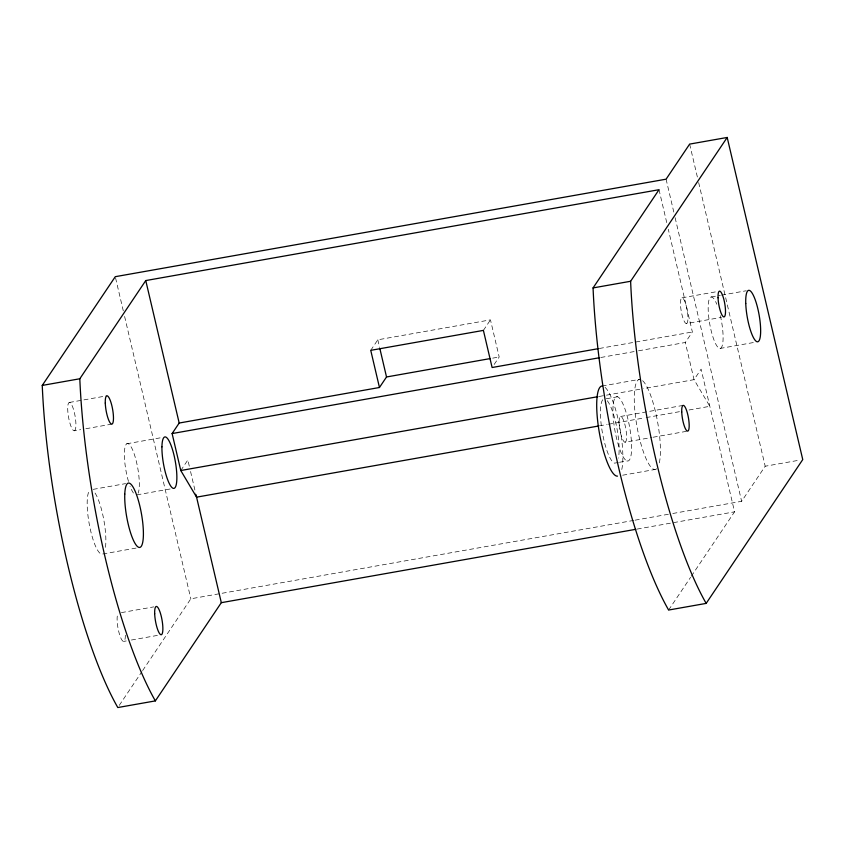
<?xml version="1.0" encoding="UTF-8"?>
<svg xmlns="http://www.w3.org/2000/svg" width="845" height="845" viewBox="0 0 845 845"><rect width="100%" height="100%" fill="white"/><g stroke="black" fill="none" stroke-linecap="round" stroke-linejoin="round"><path stroke-width="0.63" stroke-dasharray="4.22 3.17" d="M180.777 470.517L187.854 459.986L189.354 466.398M119.261 705.364L141.897 671.659M142.636 670.571L190.833 598.799L633.813 520.393M370.744 350.337L377.81 339.806L490.47 319.864L499.184 356.991L493.522 365.41M483.403 330.395L490.47 319.864M638.545 350.791L685.316 342.489L692.382 331.969L668.3 229.291M668.617 610.037L690.597 577.304M691.337 576.205L734.569 511.827L701.107 369.138L694.041 379.658L643.362 388.626M672.789 513.485L741.635 501.307L765.19 466.229L800.162 460.039M69.396 402.452L106.956 395.809M682.021 297.82L716.982 291.631M711.247 296.954L720.31 295.349M721.609 295.127L746.209 290.764M74.233 430.781A14.376 3.317 80 0 0 73.494 409.36A14.376 3.317 80 0 0 67.727 409.709A14.376 3.317 80 0 0 74.233 430.781L80.708 429.64M85.884 428.721L111.793 424.137M686.415 323.572A13.066 3.01 80 0 0 685.739 304.105A13.066 3.01 80 0 0 680.5 304.422A13.066 3.01 80 0 0 686.415 323.572L721.376 317.382M492.709 358.132L499.184 356.991M599.359 348.478L692.382 331.969M600.869 357.477L637.246 351.024M126.824 443.762L161.786 437.573M720.035 348.457L754.997 342.267M602.062 386.017L639.623 379.363A45.725 10.552 80 0 0 637.457 429.07A45.725 10.552 80 0 0 656.755 468.679M599.179 396.453L642.063 388.858M93.225 489.35L125.599 483.615M606.266 398.766L617.537 396.77M136.879 494.864L170.553 488.906M620.663 416.458L683.256 405.378M599.38 425.859L607.175 424.475M608.474 424.253L644.851 417.81M646.15 417.578L679.94 411.599M689.034 409.994L709.821 406.308L694.041 379.658L685.316 342.489M625.057 442.199A13.066 3.01 80 0 0 624.381 422.732A13.066 3.01 80 0 0 619.142 423.049A13.066 3.01 80 0 0 625.057 442.199L651.886 437.457M653.164 437.224L686.372 431.351M618.276 462.49L614.526 463.155A32.659 7.531 80 0 1 602.4 432.693A32.659 7.531 80 0 1 603.098 399.41M619.533 462.268L627.043 460.947A32.659 7.531 80 0 0 626.884 415.064A32.659 7.531 80 0 0 612.942 410.564A32.659 7.531 80 0 0 627.043 460.947M136.066 548.088L102.393 554.045A32.659 7.531 80 0 1 90.077 528.241A32.659 7.531 80 0 1 88.957 491.452M622.659 475.217L655.033 469.482M635.113 520.161L671.49 513.718M121.384 612.614L153.769 606.879M637.119 529.076L734.569 511.827M123.634 641.397L126.222 640.943M131.398 640.024L158.596 635.208M689.647 144.104L697.474 177.471M698.667 182.604L765.19 466.229M666.082 179.182L673.909 212.549M675.113 217.683L741.635 501.307M659.015 189.702L667.106 224.189M377.81 339.806L379.606 347.496M190.558 471.521L195.66 493.311M115.575 277.973L123.402 311.33M124.606 316.463L190.833 598.799M642.622 380.715A45.725 10.552 80 0 1 656.808 417.831A45.725 10.552 80 0 1 659.29 463.092M607.27 400.752A32.659 7.531 80 0 1 616.744 427.359A32.659 7.531 80 0 1 618.445 458.106M133.436 493.036A26.132 6.031 80 0 1 130.035 486.15M128.482 481.439A26.132 6.031 80 0 1 125.292 446.181A26.132 6.031 80 0 1 135.675 458.803A26.132 6.031 80 0 1 138.147 493.174M605.062 387.359A45.725 10.552 80 0 1 619.829 427.412A45.725 10.552 80 0 1 620.938 472.429M95.062 493.047A32.659 7.531 80 0 1 105.245 548.68M720.352 315.692A26.132 6.031 80 0 1 719.486 348.393A26.132 6.031 80 0 1 708.3 312.154A26.132 6.031 80 0 1 716.813 304.242M125.335 635.197A14.376 3.317 80 0 1 119.874 635.524A14.376 3.317 80 0 1 118.015 613.607"/><path stroke-width="1.27" d="M42.25 385.426L115.279 276.685L666.082 179.182L689.647 144.104L727.196 137.46L802.75 459.574L706.166 603.393L668.617 610.037A246.286 56.816 80 0 1 593.063 287.923L659.015 189.702L145.762 280.561L79.81 378.771L42.25 385.426A246.286 56.816 80 0 0 117.804 707.54L155.353 700.896L221.316 602.675L635.82 529.308M598.08 426.091L196.568 497.156L180.777 470.517L172.116 433.559L179.182 423.039L379.458 387.496L386.524 376.976L490.111 358.597M593.063 287.923L630.613 281.269L727.196 137.46M598.059 348.71L492.107 367.512L483.403 330.395L370.744 350.337L379.458 387.496M172.116 433.559L599.57 357.71M180.777 470.517L597.88 396.685M379.912 348.784L386.524 376.976M145.762 280.561L179.182 423.039M195.966 494.6L221.316 602.675M617.484 476.136A45.725 10.552 80 0 1 599.189 431.784A45.725 10.552 80 0 1 602.062 386.017M155.353 700.896A246.286 56.816 80 0 1 79.81 378.771M706.166 603.393A246.286 56.816 80 0 1 630.613 281.269M105.276 403.065A14.376 3.317 80 0 0 111.793 424.137A14.376 3.317 80 0 0 111.044 402.716A14.376 3.317 80 0 0 105.276 403.065M161.934 446.847A26.132 6.031 80 0 0 172.834 488.178A26.132 6.031 80 0 0 173.457 452.983A26.132 6.031 80 0 0 161.934 446.847M681.735 411.969A13.066 3.01 80 0 0 687.65 431.13A13.066 3.01 80 0 0 686.974 411.652A13.066 3.01 80 0 0 681.735 411.969M745.755 303.492A26.132 6.031 80 0 0 757.585 341.803A26.132 6.031 80 0 0 756.243 302.869A26.132 6.031 80 0 0 745.755 303.492M124.775 494.082A32.659 7.531 80 0 0 137.872 546.863A32.659 7.531 80 0 0 139.573 504.898A32.659 7.531 80 0 0 124.775 494.082M718.049 297.767A13.066 3.01 80 0 0 723.975 316.928A13.066 3.01 80 0 0 723.299 297.461A13.066 3.01 80 0 0 718.049 297.767M154.677 613.681A14.376 3.317 80 0 0 161.184 634.753A14.376 3.317 80 0 0 160.444 613.333A14.376 3.317 80 0 0 154.677 613.681"/></g></svg>
